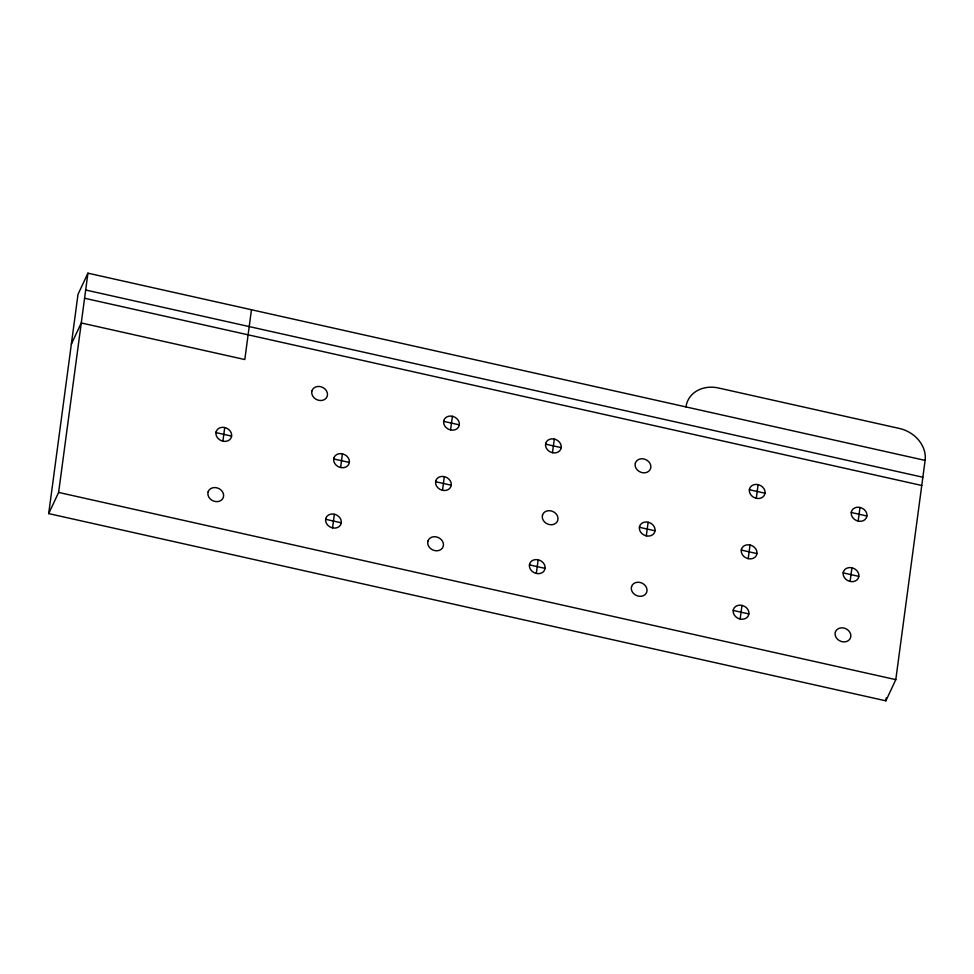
<?xml version="1.0" encoding="UTF-8"?>
<svg xmlns="http://www.w3.org/2000/svg" width="974" height="974" viewBox="0 0 974 974"><rect width="100%" height="100%" fill="white"/><g stroke="black" fill="none" stroke-linecap="round" stroke-linejoin="round"><path stroke-width="1.46" d="M48.7 513.602L78.005 294.355L87.928 273.17L925.105 460.398L895.8 679.645L885.877 700.83L48.7 513.602L58.623 492.43L87.928 273.17M222.9 441.125L224.702 427.586M251.462 309.744L244.803 359.54L81.268 322.966L71.358 344.151M332.548 527.823L334.35 514.284M340.62 467.447L342.422 453.921M442.513 490.239L444.327 476.7M450.585 429.875L452.399 416.336M536.345 573.394L538.159 559.855M552.477 452.667L554.291 439.128M646.31 535.822L648.124 522.283M740.143 618.977L741.957 605.438M748.215 558.601L750.017 545.063M756.287 498.238L758.089 484.699M850.107 581.393L851.921 567.854M858.179 521.029L859.993 507.491M885.877 700.83L886.279 697.822M85.675 290.008L922.853 477.236M84.58 298.251L921.757 485.466M443.73 421.365L459.253 424.834M545.623 444.156L561.146 447.626M749.42 489.727L764.943 493.209M851.325 512.519L866.848 515.989M216.045 432.626L231.569 436.096M333.753 458.949L349.276 462.419M435.658 481.74L451.181 485.21M639.455 527.311L654.978 530.781M741.36 550.103L756.883 553.573M843.253 572.895L858.776 576.365M325.693 519.312L341.217 522.782M529.491 564.896L545.014 568.366M733.288 610.467L748.811 613.937M58.623 492.43L895.8 679.645M925.105 460.398A30.182 25.312 25.1 0 0 899.331 428.438L718.544 388.005A30.182 25.312 25.1 0 0 685.976 406.913M216.118 431.859L215.924 433.649A8.096 6.794 25.1 0 0 222.023 440.942L224.069 441.368A8.096 6.794 25.1 0 0 231.483 436.851L231.678 435.061A8.096 6.794 25.1 0 0 225.578 427.769L223.533 427.343A8.096 6.794 25.1 0 0 216.118 431.859M325.779 518.558L325.572 520.347A8.096 6.794 25.1 0 0 331.671 527.64L333.717 528.066A8.096 6.794 25.1 0 0 341.131 523.549L341.326 521.76A8.096 6.794 25.1 0 0 335.226 514.467L333.181 514.041A8.096 6.794 25.1 0 0 325.779 518.558M333.839 458.182L333.644 459.972A8.096 6.794 25.1 0 0 339.743 467.276L341.789 467.69A8.096 6.794 25.1 0 0 349.203 463.186L349.398 461.396A8.096 6.794 25.1 0 0 343.298 454.091L341.253 453.677A8.096 6.794 25.1 0 0 333.839 458.182M435.743 480.973L435.548 482.763A8.096 6.794 25.1 0 0 441.648 490.056L443.694 490.482A8.096 6.794 25.1 0 0 451.096 485.965L451.291 484.175A8.096 6.794 25.1 0 0 445.191 476.883L443.146 476.456A8.096 6.794 25.1 0 0 435.743 480.973M443.815 420.61L443.608 422.399A8.096 6.794 25.1 0 0 449.708 429.692L451.753 430.118A8.096 6.794 25.1 0 0 459.168 425.601L459.363 423.812A8.096 6.794 25.1 0 0 453.263 416.519L451.218 416.093A8.096 6.794 25.1 0 0 443.815 420.61M529.576 564.129L529.369 565.918A8.096 6.794 25.1 0 0 535.469 573.211L537.514 573.637A8.096 6.794 25.1 0 0 544.929 569.12L545.123 567.331A8.096 6.794 25.1 0 0 539.024 560.038L536.978 559.612A8.096 6.794 25.1 0 0 529.576 564.129M545.708 443.389L545.513 445.179A8.096 6.794 25.1 0 0 551.613 452.484L553.658 452.898A8.096 6.794 25.1 0 0 561.061 448.393L561.268 446.603A8.096 6.794 25.1 0 0 555.168 439.311L553.122 438.884A8.096 6.794 25.1 0 0 545.708 443.389M639.541 526.544L639.346 528.334A8.096 6.794 25.1 0 0 645.445 535.639L647.491 536.053A8.096 6.794 25.1 0 0 654.893 531.548L655.088 529.759A8.096 6.794 25.1 0 0 648.988 522.466L646.943 522.04A8.096 6.794 25.1 0 0 639.541 526.544M733.373 609.7L733.166 611.502A8.096 6.794 25.1 0 0 739.266 618.794L741.324 619.208A8.096 6.794 25.1 0 0 748.726 614.704L748.921 612.914A8.096 6.794 25.1 0 0 742.821 605.621L740.776 605.195A8.096 6.794 25.1 0 0 733.373 609.7M741.445 549.336L741.238 551.126A8.096 6.794 25.1 0 0 747.338 558.419L749.383 558.845A8.096 6.794 25.1 0 0 756.798 554.34L756.993 552.55A8.096 6.794 25.1 0 0 750.893 545.245L748.848 544.831A8.096 6.794 25.1 0 0 741.445 549.336M749.505 488.972L749.31 490.762A8.096 6.794 25.1 0 0 755.41 498.055L757.455 498.481A8.096 6.794 25.1 0 0 764.858 493.964L765.065 492.174A8.096 6.794 25.1 0 0 758.965 484.882L756.92 484.455A8.096 6.794 25.1 0 0 749.505 488.972M843.338 572.128L843.143 573.917A8.096 6.794 25.1 0 0 849.243 581.21L851.288 581.636A8.096 6.794 25.1 0 0 858.691 577.119L858.898 575.33A8.096 6.794 25.1 0 0 852.798 568.037L850.74 567.611A8.096 6.794 25.1 0 0 843.338 572.128M851.41 511.764L851.215 513.554A8.096 6.794 25.1 0 0 857.315 520.846L859.36 521.273A8.096 6.794 25.1 0 0 866.763 516.756L866.957 514.966A8.096 6.794 25.1 0 0 860.858 507.673L858.812 507.247A8.096 6.794 25.1 0 0 851.41 511.764M208.144 491.846L207.864 493.611A8.096 6.794 25.1 0 0 213.671 501.086L215.717 501.573A8.096 6.794 25.1 0 0 223.35 497.349L223.63 495.571A8.096 6.794 25.1 0 0 217.823 488.108L215.79 487.621A8.096 6.794 25.1 0 0 208.144 491.846M312.009 390.732L311.729 392.498A8.096 6.794 25.1 0 0 317.536 399.961L319.582 400.46A8.096 6.794 25.1 0 0 327.215 396.235L327.495 394.458A8.096 6.794 25.1 0 0 321.688 386.995L319.642 386.495A8.096 6.794 25.1 0 0 312.009 390.732M427.976 541.008L427.696 542.774A8.096 6.794 25.1 0 0 433.503 550.237L435.536 550.736A8.096 6.794 25.1 0 0 443.17 546.511L443.45 544.734A8.096 6.794 25.1 0 0 437.643 537.271L435.609 536.771A8.096 6.794 25.1 0 0 427.976 541.008M542.53 514.966L542.25 516.744A8.096 6.794 25.1 0 0 548.058 524.207L550.103 524.694A8.096 6.794 25.1 0 0 557.737 520.469L558.017 518.692A8.096 6.794 25.1 0 0 552.209 511.228L550.164 510.741A8.096 6.794 25.1 0 0 542.53 514.966M635.377 463.04L635.097 464.817A8.096 6.794 25.1 0 0 640.904 472.28L642.937 472.767A8.096 6.794 25.1 0 0 650.583 468.543L650.863 466.777A8.096 6.794 25.1 0 0 645.056 459.302L643.01 458.815A8.096 6.794 25.1 0 0 635.377 463.04M631.566 586.531L631.286 588.308A8.096 6.794 25.1 0 0 637.093 595.771L639.127 596.258A8.096 6.794 25.1 0 0 646.773 592.034L647.04 590.268A8.096 6.794 25.1 0 0 641.233 582.793L639.2 582.306A8.096 6.794 25.1 0 0 631.566 586.531M835.363 632.114L835.083 633.879A8.096 6.794 25.1 0 0 840.891 641.342L842.924 641.842A8.096 6.794 25.1 0 0 850.57 637.617L850.85 635.839A8.096 6.794 25.1 0 0 845.042 628.376L842.997 627.889A8.096 6.794 25.1 0 0 835.363 632.114"/></g></svg>
